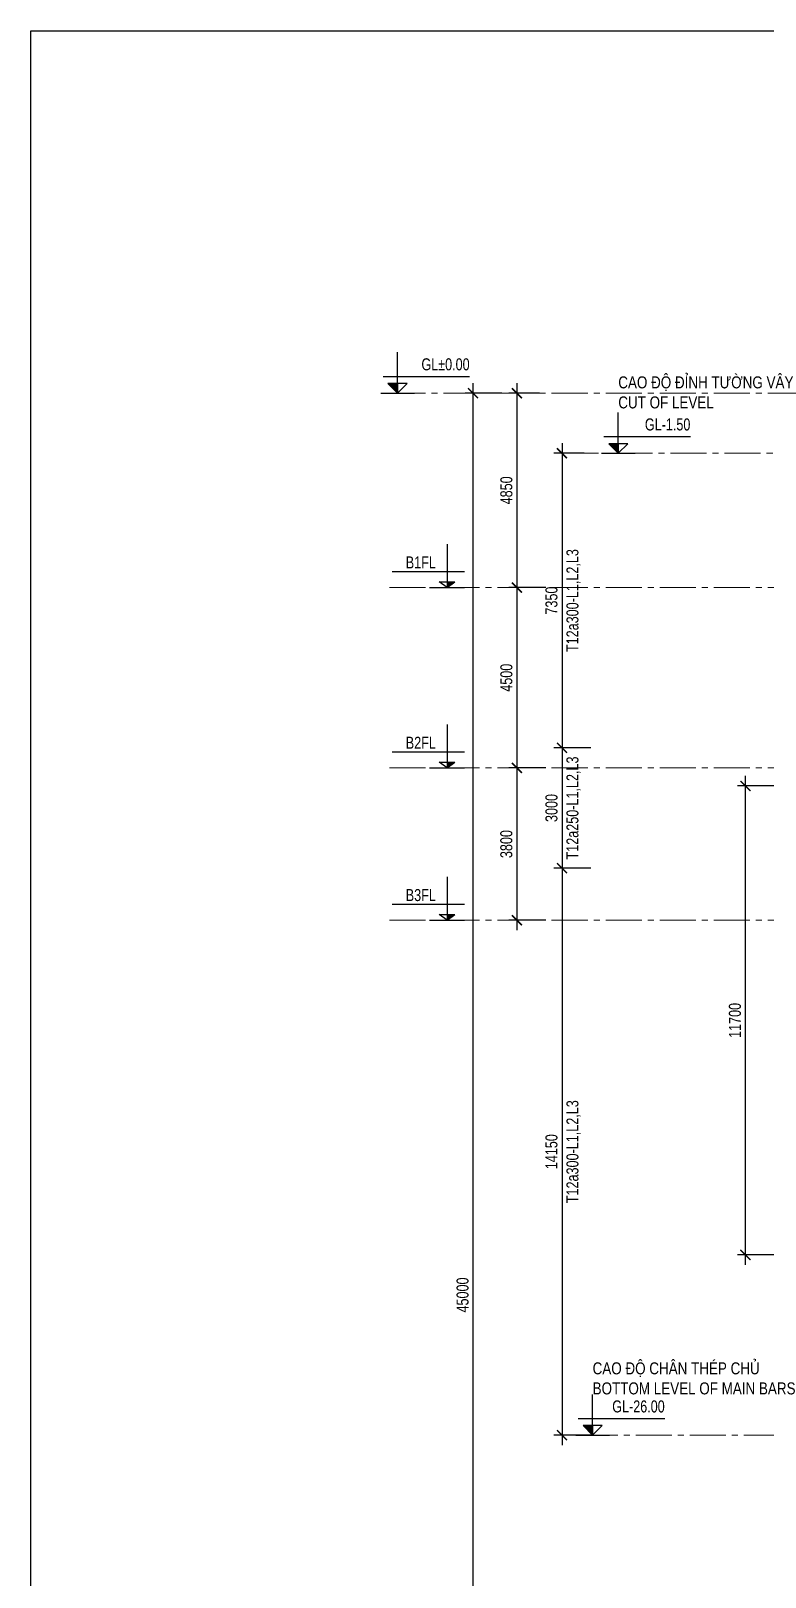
# Model space of a CAD drawing. Header units: millimetres. Extents: x 2746337 to 7547699, y -363432 to 15720.
# Drawn here: x 2746337 to 2764672, y -126690 to -88114 of the extents above; entities that cross this region are included whole.
import ezdxf
from ezdxf.enums import TextEntityAlignment as Align

# ---------------------------------------------------------------- set-up
doc = ezdxf.new("R2010")
doc.units = ezdxf.units.MM
doc.header["$LTSCALE"] = 1200
doc.header["$PDMODE"] = 3
doc.linetypes.add('CENTER2', pattern=[1.125, 0.75, -0.125, 0.125, -0.125])
for name, color, linetype in [('CDC.02.DIM', 1, 'Continuous'), ('CDC.06.TEXT', 2, 'Continuous'), ('CDC.10.HATCH', 251, 'Continuous')]:
    doc.layers.add(name, color=color, linetype=linetype)
for name, color, linetype, lineweight in [('ENOTE', 2, 'Continuous', 15), ('Grid line', 160, 'CENTER2', 5), ('K-THUOC', 1, 'Continuous', 18), ('TEXTVN', 2, 'Continuous', 20)]:
    doc.layers.add(name, color=color, linetype=linetype, lineweight=lineweight)
doc.styles.add('DB_Arial', font='arial.ttf', dxfattribs={"width": 0.8})
doc.styles.add('SMTEXT', font='arial.ttf', dxfattribs={"width": 0.75})
doc.dimstyles.new('BSV1-100', dxfattribs={"dimtxt": 300, "dimasz": 250, "dimexe": 200, "dimexo": 0, "dimgap": 108, "dimtad": 1, "dimdec": 0, "dimdsep": 46, "dimtxsty": 'SMTEXT', "dimblk": 'ARCHTICK', "dimcen": 100, "dimdle": 250, "dimclrd": 256, "dimclre": 256, "dimclrt": 1, "dimadec": 0, "dimazin": 0, "dimtfac": 1, "dimtdec": 0, "dimtix": 1, "dimtmove": 2, "dimatfit": 3, "dimfxl": 720, "dimfxlon": 1, "dimtolj": 1, "dimtzin": 0, "dimarcsym": 0})

# ---------------------------------------------------------------- blocks, each defined once
blk = doc.blocks.new('_ArchTick')
at = {"color": 0, "linetype": 'ByBlock', "const_width": 0.15}
blk.add_lwpolyline([(-0.5, -0.5), (0.5, 0.5)], dxfattribs=at)
blk = doc.blocks.new('*D954')
at = {"layer": 'Defpoints', "color": 0, "transparency": 16777216}
for p in [(2757379, -97152), (2758902, -97152), (2759181, -142152)]:
    blk.add_point(p, dxfattribs=at)
at = {"layer": 'K-THUOC', "lineweight": -2, "transparency": 16777216}
for p, q in [((2758099, -97152), (2757179, -97152)), ((2757379, -142402), (2757379, -96902)), ((2758099, -142152), (2757179, -142152))]:
    blk.add_line(p, q, dxfattribs=at)
at = {"layer": 'K-THUOC', "lineweight": -2, "transparency": 16777216, "xscale": 250, "yscale": 250, "zscale": 250}
for p, rotation in [((2757379, -97152), 90), ((2757379, -142152), 270)]:
    blk.add_blockref('_ArchTick', p, dxfattribs=dict(at, rotation=rotation))
at = {"layer": 'K-THUOC', "color": 1, "transparency": 16777216, "insert": (2757118, -119652), "char_height": 300, "attachment_point": 5, "rotation": 90, "style": 'SMTEXT'}
blk.add_mtext('\\A1;45000', dxfattribs=at)
blk = doc.blocks.new('*D955')
at = {"layer": 'Defpoints', "color": 0, "transparency": 16777216}
for p in [(2761100, -106002), (2759600, -109002), (2761136, -109002)]:
    blk.add_point(p, dxfattribs=at)
at = {"layer": 'K-THUOC', "lineweight": -2, "transparency": 16777216}
for p, q in [((2760320, -106002), (2759400, -106002)), ((2759600, -105752), (2759600, -109252)), ((2760320, -109002), (2759400, -109002))]:
    blk.add_line(p, q, dxfattribs=at)
at = {"layer": 'K-THUOC', "lineweight": -2, "transparency": 16777216, "xscale": 250, "yscale": 250, "zscale": 250}
for p, rotation in [((2759600, -106002), 90), ((2759600, -109002), 270)]:
    blk.add_blockref('_ArchTick', p, dxfattribs=dict(at, rotation=rotation))
at = {"layer": 'K-THUOC', "color": 1, "transparency": 16777216, "char_height": 300, "attachment_point": 5, "rotation": 90, "style": 'SMTEXT'}
for s, insert in [('\\A1;T12a250-L1,L2,L3', (2759888, -107502)), ('\\A1;3000', (2759338, -107502))]:
    blk.add_mtext(s, dxfattribs=dict(at, insert=insert))
blk = doc.blocks.new('*D956')
at = {"layer": 'Defpoints', "color": 0, "transparency": 16777216}
for p in [(2761136, -109002), (2759600, -123152), (2763561, -123152)]:
    blk.add_point(p, dxfattribs=at)
at = {"layer": 'K-THUOC', "lineweight": -2, "transparency": 16777216}
for p, q in [((2759600, -108752), (2759600, -123402)), ((2760320, -109002), (2759400, -109002)), ((2760320, -123152), (2759400, -123152))]:
    blk.add_line(p, q, dxfattribs=at)
at = {"layer": 'K-THUOC', "lineweight": -2, "transparency": 16777216, "xscale": 250, "yscale": 250, "zscale": 250}
for p, rotation in [((2759600, -109002), 90), ((2759600, -123152), 270)]:
    blk.add_blockref('_ArchTick', p, dxfattribs=dict(at, rotation=rotation))
at = {"layer": 'K-THUOC', "color": 1, "transparency": 16777216, "char_height": 300, "attachment_point": 5, "rotation": 90, "style": 'SMTEXT'}
for s, insert in [('\\A1;T12a300-L1,L2,L3', (2759888, -116077)), ('\\A1;14150', (2759338, -116077))]:
    blk.add_mtext(s, dxfattribs=dict(at, insert=insert))
blk = doc.blocks.new('*D957')
at = {"layer": 'Defpoints', "color": 0, "transparency": 16777216}
for p in [(2760150, -98652), (2759600, -106002), (2761100, -106002)]:
    blk.add_point(p, dxfattribs=at)
at = {"layer": 'K-THUOC', "lineweight": -2, "transparency": 16777216}
for p, q in [((2760150, -98652), (2759400, -98652)), ((2759600, -98402), (2759600, -106252)), ((2760320, -106002), (2759400, -106002))]:
    blk.add_line(p, q, dxfattribs=at)
at = {"layer": 'K-THUOC', "lineweight": -2, "transparency": 16777216, "xscale": 250, "yscale": 250, "zscale": 250}
for p, rotation in [((2759600, -98652), 90), ((2759600, -106002), 270)]:
    blk.add_blockref('_ArchTick', p, dxfattribs=dict(at, rotation=rotation))
at = {"layer": 'K-THUOC', "color": 1, "transparency": 16777216, "char_height": 300, "attachment_point": 5, "rotation": 90, "style": 'SMTEXT'}
for s, insert in [('\\A1;T12a300-L1,L2,L3', (2759888, -102327)), ('\\A1;7350', (2759338, -102327))]:
    blk.add_mtext(s, dxfattribs=dict(at, insert=insert))
blk = doc.blocks.new('tag_cd')
at = {"layer": 'CDC.10.HATCH'}
blk.add_hatch(color=256, dxfattribs=at).paths.add_polyline_path([(180, 240), (420, 0), (420, 240)])
at = {"layer": 'CDC.02.DIM'}
for points in [[(420, 240), (420, 0), (660, 240), (180, 240), (420, 0), (420, 1020)], [(60, 420), (2220, 420)], [(0, 0), (840, 0)]]:
    blk.add_lwpolyline(points, dxfattribs=at)
at = {"layer": 'CDC.06.TEXT', "ltscale": 0.5, "style": 'SMTEXT', "width": 0.75}
blk.add_attdef('CD', text='', height=300, dxfattribs=at).set_placement((2220, 570), align=Align.RIGHT)
blk = doc.blocks.new('*D958')
at = {"layer": 'Defpoints', "color": 0, "transparency": 16777216}
for p in [(2759035, -97152), (2758473, -102002), (2793586, -102002)]:
    blk.add_point(p, dxfattribs=at)
at = {"layer": 'K-THUOC', "lineweight": -2, "transparency": 16777216}
for p, q in [((2759035, -97152), (2758273, -97152)), ((2758473, -96902), (2758473, -102252)), ((2759193, -102002), (2758273, -102002))]:
    blk.add_line(p, q, dxfattribs=at)
at = {"layer": 'K-THUOC', "lineweight": -2, "transparency": 16777216, "xscale": 250, "yscale": 250, "zscale": 250}
for p, rotation in [((2758473, -97152), 90), ((2758473, -102002), 270)]:
    blk.add_blockref('_ArchTick', p, dxfattribs=dict(at, rotation=rotation))
at = {"layer": 'K-THUOC', "color": 1, "transparency": 16777216, "insert": (2758212, -99577), "char_height": 300, "attachment_point": 5, "rotation": 90, "style": 'SMTEXT'}
blk.add_mtext('\\A1;4850', dxfattribs=at)
blk = doc.blocks.new('*D959')
at = {"layer": 'Defpoints', "color": 0, "transparency": 16777216}
for p in [(2793586, -102002), (2758473, -106502), (2793586, -106502)]:
    blk.add_point(p, dxfattribs=at)
at = {"layer": 'K-THUOC', "lineweight": -2, "transparency": 16777216}
for p, q in [((2758473, -101752), (2758473, -106752)), ((2759193, -102002), (2758273, -102002)), ((2759193, -106502), (2758273, -106502))]:
    blk.add_line(p, q, dxfattribs=at)
at = {"layer": 'K-THUOC', "lineweight": -2, "transparency": 16777216, "xscale": 250, "yscale": 250, "zscale": 250}
for p, rotation in [((2758473, -102002), 90), ((2758473, -106502), 270)]:
    blk.add_blockref('_ArchTick', p, dxfattribs=dict(at, rotation=rotation))
at = {"layer": 'K-THUOC', "color": 1, "transparency": 16777216, "insert": (2758212, -104252), "char_height": 300, "attachment_point": 5, "rotation": 90, "style": 'SMTEXT'}
blk.add_mtext('\\A1;4500', dxfattribs=at)
blk = doc.blocks.new('*D960')
at = {"layer": 'Defpoints', "color": 0, "transparency": 16777216}
for p in [(2793586, -106502), (2758473, -110302), (2793586, -110302)]:
    blk.add_point(p, dxfattribs=at)
at = {"layer": 'K-THUOC', "lineweight": -2, "transparency": 16777216}
for p, q in [((2758473, -106252), (2758473, -110552)), ((2759193, -106502), (2758273, -106502)), ((2759193, -110302), (2758273, -110302))]:
    blk.add_line(p, q, dxfattribs=at)
at = {"layer": 'K-THUOC', "lineweight": -2, "transparency": 16777216, "xscale": 250, "yscale": 250, "zscale": 250}
for p, rotation in [((2758473, -106502), 90), ((2758473, -110302), 270)]:
    blk.add_blockref('_ArchTick', p, dxfattribs=dict(at, rotation=rotation))
at = {"layer": 'K-THUOC', "color": 1, "transparency": 16777216, "insert": (2758211, -108402), "char_height": 300, "attachment_point": 5, "rotation": 90, "style": 'SMTEXT'}
blk.add_mtext('\\A1;3800', dxfattribs=at)
blk = doc.blocks.new('A$Cf5debca8')
at = {"layer": 'CDC.02.DIM'}
blk.add_hatch(color=256, dxfattribs=at).paths.add_polyline_path([(-242, 146), (-438, 146), (-438, 0)])
for p, q in [((-438, 1084), (-438, 0)), ((-1809, 398), (0, 398)), ((-875, 0), (0, 0)), ((-438, 0), (-633, 146)), ((-633, 146), (-242, 146)), ((-438, 0), (-242, 146))]:
    blk.add_line(p, q, dxfattribs=at)
at = {"layer": 'CDC.06.TEXT', "style": 'SMTEXT', "width": 0.75}
blk.add_attdef('CD', (-1469, 478), '', height=300, dxfattribs=at)
blk = doc.blocks.new('*D984')
at = {"layer": 'Defpoints', "color": 0, "transparency": 16777216}
for p in [(2764181, -106952), (2772851, -106952), (2772851, -118652)]:
    blk.add_point(p, dxfattribs=at)
at = {"layer": 'K-THUOC', "lineweight": -2, "transparency": 16777216}
for p, q in [((2764181, -118902), (2764181, -106702)), ((2764901, -106952), (2763981, -106952)), ((2764901, -118652), (2763981, -118652))]:
    blk.add_line(p, q, dxfattribs=at)
at = {"layer": 'K-THUOC', "lineweight": -2, "transparency": 16777216, "xscale": 250, "yscale": 250, "zscale": 250}
for p, rotation in [((2764181, -106952), 90), ((2764181, -118652), 270)]:
    blk.add_blockref('_ArchTick', p, dxfattribs=dict(at, rotation=rotation))
at = {"layer": 'K-THUOC', "color": 1, "transparency": 16777216, "insert": (2763919, -112802), "char_height": 300, "attachment_point": 5, "rotation": 90, "style": 'SMTEXT'}
blk.add_mtext('\\A1;11700', dxfattribs=at)

msp = doc.modelspace()

# ---------------------------------------------------------------- linework, layer by layer
msp.add_lwpolyline([(2746337, -88114), (2839854.3, -88114), (2839854.3, -165266.4), (2746337, -165266.4)], close=True)
at = {"layer": 'Grid line', "color": 2}
for p, q in [((2755291.6, -97152.4), (2792625.4, -97152.4)), ((2755291.6, -102002.4), (2792625.4, -102002.4)), ((2755291.6, -106502.4), (2792625.4, -106502.4)), ((2755291.6, -110302.4), (2792625.4, -110302.4))]:
    msp.add_line(p, q, dxfattribs=at)
at = {"layer": 'Grid line'}
for p, q in [((2786160.8, -98652.4), (2759953.8, -98652.4)), ((2760090.7, -123152.4), (2797161.6, -123152.4))]:
    msp.add_line(p, q, dxfattribs=at)

# ---------------------------------------------------------------- block references
at = {"layer": 'CDC.06.TEXT'}
for p, values in [((2757167.1, -102002.4), {'CD': 'B1FL'}), ((2757167.1, -106502.4), {'CD': 'B2FL'}), ((2757167.1, -110302.4), {'CD': 'B3FL'})]:
    msp.add_blockref('A$Cf5debca8', p, dxfattribs=at).add_auto_attribs(values)
at = {"layer": 'ENOTE'}
for p, values in [((2755073.2, -97152.4), {'CD': 'GL%%P0.00'}), ((2760585.3, -98652.4), {'CD': 'GL-1.50'}), ((2759944.8, -123152.4), {'CD': 'GL-26.00'})]:
    msp.add_blockref('tag_cd', p, dxfattribs=at).add_auto_attribs(values)

# ---------------------------------------------------------------- texts
at = {"layer": 'TEXTVN', "style": 'DB_Arial', "width": 0.8}
for s, p in [('CAO ĐỘ ĐỈNH TƯỜNG VÂY', (2761005.3, -97032.4)), ('CUT OF LEVEL', (2761005.3, -97532.4)), ('CAO ĐỘ CHÂN THÉP CHỦ', (2760364.8, -121632.4)), ('BOTTOM LEVEL OF MAIN BARS', (2760364.8, -122132.4))]:
    msp.add_text(s, height=300, dxfattribs=at).set_placement(p)

# ---------------------------------------------------------------- dimensions: what is measured, and where the dimension line sits
at = {"layer": 'K-THUOC'}
for base, p1, p2, picture, middle in [((2757379.3, -97152.4), (2759180.6, -142152.4), (2758901.7, -97152.4), '*D954', (2757118.2, -119652.4)), ((2758472.8, -102002.4), (2759035.2, -97152.4), (2793585.9, -102002.4), '*D958', (2758211.6, -99577.4)), ((2758472.8, -106502.4), (2793585.9, -102002.4), (2793585.9, -106502.4), '*D959', (2758211.6, -104252.4)), ((2758472.8, -110302.4), (2793585.9, -106502.4), (2793585.9, -110302.4), '*D960', (2758211.5, -108402.4)), ((2764180.5, -106952.4), (2772851, -118652.4), (2772851, -106952.4), '*D984', (2763919.4, -112802.4))]:
    dim = msp.add_linear_dim(base=base, p1=p1, p2=p2, angle=90, dimstyle='BSV1-100', dxfattribs=at)
    dim.commit()
    dim.dimension.update_dxf_attribs({"geometry": picture, "text_midpoint": middle})
for base, p1, p2, text, picture, middle in [((2759599.7, -106002.4), (2760149.7, -98652.4), (2761099.7, -106002.4), '<>\\XT12a300-L1,L2,L3', '*D957', (2759599.7, -102327.4)), ((2759599.7, -109002.4), (2761099.7, -106002.4), (2761136.2, -109002.4), '<>\\XT12a250-L1,L2,L3', '*D955', (2759599.7, -107502.4)), ((2759599.7, -123152.4), (2761136.2, -109002.4), (2763561.1, -123152.4), '<>\\XT12a300-L1,L2,L3', '*D956', (2759599.7, -116077.4))]:
    dim = msp.add_linear_dim(base=base, p1=p1, p2=p2, angle=90, text=text, dimstyle='BSV1-100', dxfattribs=at)
    dim.commit()
    dim.dimension.update_dxf_attribs({"geometry": picture, "text_midpoint": middle})

doc.saveas('drawing.dxf')
